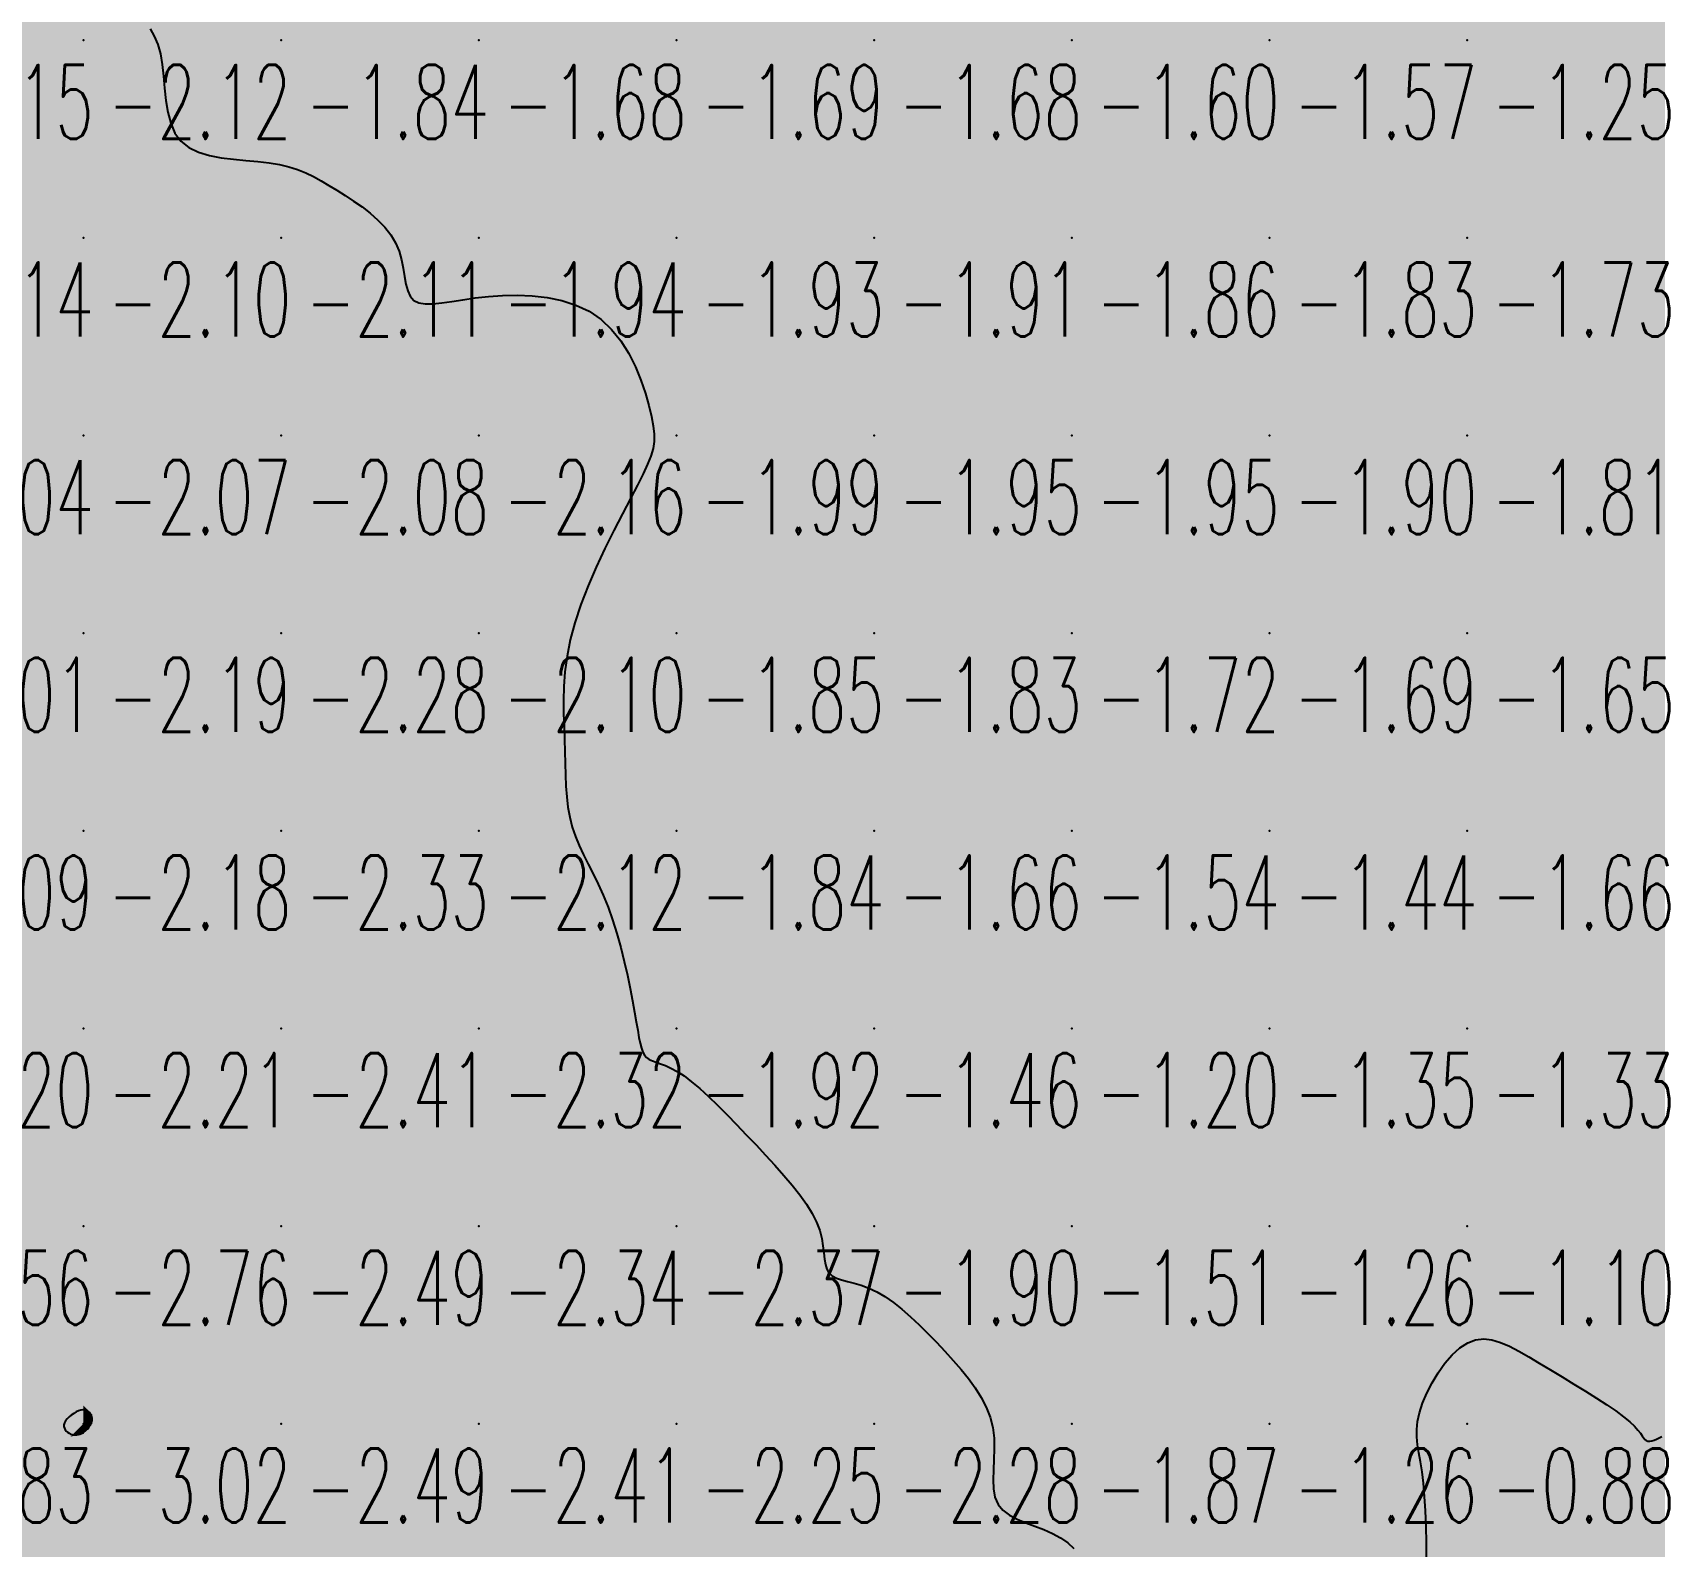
# Model space of a CAD drawing. Header units: millimetres. Extents: x 88261 to 90953, y 390274 to 392322.
# Drawn here: x 90367.7 to 90450.1, y 391171 to 391247.6 of the extents above; entities that cross this region are included whole.
import ezdxf
from ezdxf.enums import TextEntityAlignment as Align

# ---------------------------------------------------------------- set-up
doc = ezdxf.new("R2010")
doc.units = ezdxf.units.MM
doc.header["$LTSCALE"] = 25
for name, color, linetype in [('CN_03_00', 7, 'Continuous'), ('COTEAlt', 7, 'Continuous'), ('TN_COLORIAGE', 7, 'Continuous')]:
    doc.layers.add(name, color=color, linetype=linetype)
doc.styles.add('Simplex 1.0', font='Simplex.shx', dxfattribs={"width": 0.99, "height": 2.5})
doc.styles.get("Standard").update_dxf_attribs({"font": 'times.ttf'})

# ---------------------------------------------------------------- blocks, each defined once
blk = doc.blocks.new('COTE')
at = {"color": 0}
blk.add_point((0, 0), dxfattribs=at)
at = {"layer": 'COTEAlt'}
blk.add_attdef('ALT', text='', height=3.75, dxfattribs=at).set_placement((1.25, -1.25), align=Align.TOP_LEFT)

msp = doc.modelspace()

# ---------------------------------------------------------------- linework, layer by layer
at = {"layer": 'CN_03_00', "flags": 128}
for points, elevation in [([(90373.623, 391247.809), (90373.83, 391247.443), (90374.003, 391247.022), (90374.137, 391246.541), (90374.229, 391245.999), (90374.294, 391245.412), (90374.351, 391244.801), (90374.419, 391244.188), (90374.516, 391243.592), (90374.663, 391243.036), (90374.877, 391242.539), (90375.179, 391242.123), (90375.58, 391241.803), (90376.066, 391241.568), (90376.618, 391241.402), (90377.215, 391241.289), (90377.836, 391241.212), (90378.462, 391241.156), (90379.072, 391241.103), (90379.646, 391241.039), (90380.168, 391240.949), (90380.644, 391240.832), (90381.083, 391240.689), (90381.494, 391240.522), (90381.888, 391240.333), (90382.275, 391240.123), (90382.663, 391239.893), (90383.064, 391239.645), (90383.483, 391239.38), (90383.912, 391239.098), (90384.339, 391238.797), (90384.753, 391238.478), (90385.142, 391238.138), (90385.494, 391237.777), (90385.797, 391237.395), (90386.039, 391236.99), (90386.215, 391236.564), (90386.336, 391236.128), (90386.422, 391235.697), (90386.491, 391235.283), (90386.56, 391234.9), (90386.649, 391234.561), (90386.774, 391234.282), (90386.956, 391234.074), (90387.207, 391233.947), (90387.528, 391233.892), (90387.916, 391233.895), (90388.368, 391233.94), (90388.878, 391234.015), (90389.445, 391234.105), (90390.064, 391234.196), (90390.732, 391234.273), (90391.443, 391234.324), (90392.184, 391234.338), (90392.941, 391234.305), (90393.698, 391234.217), (90394.441, 391234.063), (90395.153, 391233.833), (90395.821, 391233.52), (90396.429, 391233.112), (90396.966, 391232.606), (90397.432, 391232.021), (90397.832, 391231.381), (90398.169, 391230.709), (90398.449, 391230.03), (90398.675, 391229.368), (90398.852, 391228.748), (90398.983, 391228.192), (90399.072, 391227.717), (90399.116, 391227.306), (90399.113, 391226.933), (90399.059, 391226.572), (90398.951, 391226.197), (90398.785, 391225.782), (90398.558, 391225.302), (90398.267, 391224.731), (90397.912, 391224.051), (90397.509, 391223.275), (90397.075, 391222.424), (90396.629, 391221.518), (90396.19, 391220.579), (90395.776, 391219.627), (90395.407, 391218.682), (90395.1, 391217.766), (90394.869, 391216.896), (90394.708, 391216.071), (90394.605, 391215.287), (90394.55, 391214.541), (90394.531, 391213.829), (90394.537, 391213.147), (90394.557, 391212.49), (90394.579, 391211.856), (90394.596, 391211.24), (90394.609, 391210.642), (90394.626, 391210.061), (90394.652, 391209.499), (90394.694, 391208.955), (90394.757, 391208.428), (90394.848, 391207.919), (90394.972, 391207.428), (90395.133, 391206.954), (90395.327, 391206.488), (90395.547, 391206.022), (90395.786, 391205.547), (90396.036, 391205.054), (90396.291, 391204.535), (90396.544, 391203.979), (90396.788, 391203.38), (90397.017, 391202.731), (90397.229, 391202.044), (90397.424, 391201.337), (90397.602, 391200.626), (90397.762, 391199.926), (90397.903, 391199.254), (90398.026, 391198.626), (90398.129, 391198.059), (90398.214, 391197.564), (90398.284, 391197.141), (90398.346, 391196.783), (90398.406, 391196.484), (90398.469, 391196.238), (90398.54, 391196.04), (90398.627, 391195.883), (90398.734, 391195.762), (90398.867, 391195.67), (90399.027, 391195.595), (90399.215, 391195.526), (90399.434, 391195.45), (90399.683, 391195.354), (90399.965, 391195.228), (90400.28, 391195.057), (90400.629, 391194.831), (90401.013, 391194.541), (90401.427, 391194.191), (90401.867, 391193.79), (90402.327, 391193.349), (90402.803, 391192.874), (90403.288, 391192.376), (90403.779, 391191.862), (90404.27, 391191.342), (90404.756, 391190.824), (90405.228, 391190.311), (90405.679, 391189.804), (90406.1, 391189.305), (90406.485, 391188.817), (90406.823, 391188.342), (90407.108, 391187.881), (90407.331, 391187.437), (90407.489, 391187.011), (90407.592, 391186.608), (90407.657, 391186.23), (90407.699, 391185.883), (90407.735, 391185.569), (90407.779, 391185.292), (90407.849, 391185.056), (90407.959, 391184.864), (90408.122, 391184.719), (90408.336, 391184.608), (90408.595, 391184.518), (90408.894, 391184.436), (90409.227, 391184.348), (90409.589, 391184.241), (90409.975, 391184.1), (90410.377, 391183.913), (90410.793, 391183.669), (90411.217, 391183.372), (90411.649, 391183.029), (90412.085, 391182.649), (90412.523, 391182.239), (90412.96, 391181.806), (90413.393, 391181.357), (90413.821, 391180.901), (90414.239, 391180.443), (90414.641, 391179.983), (90415.017, 391179.519), (90415.361, 391179.047), (90415.664, 391178.567), (90415.918, 391178.075), (90416.115, 391177.57), (90416.246, 391177.05), (90416.309, 391176.514), (90416.32, 391175.971), (90416.301, 391175.431), (90416.274, 391174.905), (90416.26, 391174.405), (90416.28, 391173.939), (90416.357, 391173.519), (90416.512, 391173.156), (90416.76, 391172.856), (90417.089, 391172.61), (90417.478, 391172.403), (90417.911, 391172.221), (90418.366, 391172.051), (90418.825, 391171.878), (90419.269, 391171.689), (90419.679, 391171.47), (90420.04, 391171.211), (90420.352, 391170.917)], -2), ([(90438.188, 391170.428), (90438.177, 391171.234), (90438.16, 391172.04), (90438.132, 391172.824), (90438.091, 391173.561), (90438.035, 391174.229), (90437.962, 391174.81), (90437.881, 391175.317), (90437.803, 391175.766), (90437.738, 391176.176), (90437.697, 391176.566), (90437.691, 391176.953), (90437.729, 391177.355), (90437.824, 391177.792), (90437.982, 391178.273), (90438.198, 391178.785), (90438.464, 391179.308), (90438.773, 391179.819), (90439.116, 391180.298), (90439.485, 391180.725), (90439.873, 391181.077), (90440.27, 391181.335), (90440.671, 391181.483), (90441.078, 391181.528), (90441.496, 391181.481), (90441.929, 391181.355), (90442.381, 391181.161), (90442.856, 391180.913), (90443.358, 391180.622), (90443.892, 391180.3), (90444.46, 391179.959), (90445.047, 391179.606), (90445.641, 391179.247), (90446.224, 391178.888), (90446.783, 391178.538), (90447.301, 391178.201), (90447.763, 391177.884), (90448.155, 391177.594), (90448.465, 391177.337), (90448.701, 391177.111), (90448.877, 391176.917), (90449.005, 391176.754), (90449.099, 391176.62), (90449.171, 391176.515), (90449.234, 391176.438), (90449.301, 391176.388), (90449.382, 391176.363), (90449.478, 391176.361), (90449.585, 391176.379), (90449.702, 391176.414), (90449.826, 391176.462), (90449.954, 391176.52), (90450.083, 391176.586)], -1)]:
    msp.add_lwpolyline(points, dxfattribs=dict(at, elevation=elevation))
at = {"layer": 'CN_03_00', "elevation": -3, "flags": 128}
msp.add_lwpolyline([(90369.68, 391176.69), (90369.76, 391176.675), (90369.839, 391176.671), (90369.918, 391176.677), (90369.995, 391176.693), (90370.071, 391176.716), (90370.145, 391176.747), (90370.215, 391176.785), (90370.283, 391176.829), (90370.347, 391176.878), (90370.407, 391176.931), (90370.463, 391176.987), (90370.513, 391177.046), (90370.557, 391177.106), (90370.596, 391177.168), (90370.628, 391177.229), (90370.652, 391177.289), (90370.67, 391177.348), (90370.681, 391177.407), (90370.684, 391177.465), (90370.681, 391177.523), (90370.67, 391177.581), (90370.652, 391177.638), (90370.627, 391177.695), (90370.595, 391177.752), (90370.555, 391177.807), (90370.507, 391177.856), (90370.449, 391177.898), (90370.382, 391177.928), (90370.303, 391177.945), (90370.214, 391177.946), (90370.112, 391177.928), (90369.998, 391177.89), (90369.877, 391177.833), (90369.754, 391177.76), (90369.634, 391177.676), (90369.522, 391177.583), (90369.424, 391177.484), (90369.345, 391177.384), (90369.29, 391177.284), (90369.263, 391177.187), (90369.262, 391177.096), (90369.284, 391177.012), (90369.324, 391176.934), (90369.38, 391176.865), (90369.446, 391176.805), (90369.521, 391176.755), (90369.6, 391176.716), (90369.68, 391176.69)], close=True, dxfattribs=at)
at = {"layer": 'TN_COLORIAGE', "color": 101}
for points in [[(90374.629, 391247.239, -1.511), (90372.26, 391249.25, -1.511), (90380.249, 391247.239, -1.511), (90380.249, 391257.239, -1.511)], [(90380.249, 391257.239, -1.427), (90380.249, 391247.239, -1.427), (90390.249, 391257.239, -1.427)], [(90380.249, 391247.239, -1.427), (90390.249, 391247.239, -1.427), (90390.249, 391257.239, -1.427)], [(90390.249, 391257.239, -1.438), (90390.249, 391247.239, -1.438), (90400.249, 391257.239, -1.438)], [(90390.249, 391247.239, -1.438), (90400.249, 391247.239, -1.438), (90400.249, 391257.239, -1.438)], [(90400.249, 391247.239, -1.445), (90410.249, 391247.239, -1.445), (90410.249, 391257.239, -1.445)], [(90400.249, 391257.239, -1.445), (90400.249, 391247.239, -1.445), (90410.249, 391257.239, -1.445)], [(90410.249, 391247.239, -1.362), (90420.249, 391247.239, -1.362), (90420.249, 391257.239, -1.362)], [(90410.249, 391257.239, -1.362), (90410.249, 391247.239, -1.362), (90420.249, 391257.239, -1.362)], [(90420.249, 391247.239, -1.272), (90430.249, 391247.239, -1.272), (90430.249, 391257.239, -1.272)], [(90420.249, 391257.239, -1.272), (90420.249, 391247.239, -1.272), (90430.249, 391257.239, -1.272)], [(90430.249, 391247.239, -1), (90439.292, 391256.282, -1), (90430.249, 391257.239, -1), (90438.431, 391257.239, -1)], [(90430.249, 391247.239, -1), (90439.292, 391256.282, -1), (90440.249, 391247.239, -1), (90440.249, 391255.313, -1)], [(90440.249, 391247.239, -1), (90448.523, 391255.513, -1), (90450.249, 391247.239, -1), (90450.249, 391254.902, -1)], [(90440.249, 391255.313, -1.253), (90448.523, 391255.513, -1.253), (90440.249, 391247.239, -1.253)], [(90374.049, 391241.04, -1.842), (90380.249, 391241.343, -1.842), (90380.249, 391247.239, -1.842)], [(90374.049, 391241.04, -1.842), (90374.629, 391247.239, -1.842), (90380.249, 391247.239, -1.842)], [(90380.249, 391241.343, -1.684), (90382.832, 391239.822, -1.684), (90380.249, 391247.239, -1.684), (90390.249, 391247.239, -1.684)], [(90386.809, 391237.239, -1.684), (90382.832, 391239.822, -1.684), (90390.249, 391237.239, -1.684), (90390.249, 391247.239, -1.684)], [(90390.249, 391237.239, -1.686), (90400.249, 391237.239, -1.686), (90400.249, 391247.239, -1.686)], [(90390.249, 391247.239, -1.686), (90390.249, 391237.239, -1.686), (90400.249, 391247.239, -1.686)], [(90400.249, 391237.239, -1.68), (90410.249, 391237.239, -1.68), (90410.249, 391247.239, -1.68)], [(90400.249, 391247.239, -1.68), (90400.249, 391237.239, -1.68), (90410.249, 391247.239, -1.68)], [(90410.249, 391237.239, -1.599), (90420.249, 391237.239, -1.599), (90420.249, 391247.239, -1.599)], [(90410.249, 391247.239, -1.599), (90410.249, 391237.239, -1.599), (90420.249, 391247.239, -1.599)], [(90420.249, 391237.239, -1.571), (90430.249, 391237.239, -1.571), (90430.249, 391247.239, -1.571)], [(90420.249, 391247.239, -1.571), (90420.249, 391237.239, -1.571), (90430.249, 391247.239, -1.571)], [(90430.249, 391237.239, -1.253), (90440.249, 391237.239, -1.253), (90440.249, 391247.239, -1.253)], [(90430.249, 391247.239, -1.253), (90430.249, 391237.239, -1.253), (90440.249, 391247.239, -1.253)], [(90440.249, 391237.239, -1.173), (90450.249, 391237.239, -1.173), (90450.249, 391247.239, -1.173)], [(90440.249, 391247.239, -1.173), (90440.249, 391237.239, -1.173), (90450.249, 391247.239, -1.173)], [(90386.169, 391233.159, -1.942), (90390.249, 391234.566, -1.942), (90390.249, 391237.239, -1.942)], [(90386.169, 391233.159, -1.942), (90386.809, 391237.239, -1.942), (90390.249, 391237.239, -1.942)], [(90390.249, 391234.566, -1.932), (90397.226, 391234.217, -1.932), (90390.249, 391237.239, -1.932), (90400.249, 391237.239, -1.932)], [(90399.421, 391227.239, -1.932), (90397.226, 391234.217, -1.932), (90400.249, 391227.239, -1.932), (90400.249, 391237.239, -1.932)], [(90400.249, 391227.239, -1.908), (90410.249, 391227.239, -1.908), (90410.249, 391237.239, -1.908)], [(90400.249, 391237.239, -1.908), (90400.249, 391227.239, -1.908), (90410.249, 391237.239, -1.908)], [(90410.249, 391227.239, -1.863), (90420.249, 391227.239, -1.863), (90420.249, 391237.239, -1.863)], [(90410.249, 391237.239, -1.863), (90410.249, 391227.239, -1.863), (90420.249, 391237.239, -1.863)], [(90420.249, 391227.239, -1.835), (90430.249, 391227.239, -1.835), (90430.249, 391237.239, -1.835)], [(90420.249, 391237.239, -1.835), (90420.249, 391227.239, -1.835), (90430.249, 391237.239, -1.835)], [(90430.249, 391227.239, -1.733), (90440.249, 391227.239, -1.733), (90440.249, 391237.239, -1.733)], [(90430.249, 391237.239, -1.733), (90430.249, 391227.239, -1.733), (90440.249, 391237.239, -1.733)], [(90440.249, 391227.239, -1.342), (90450.249, 391227.239, -1.342), (90450.249, 391237.239, -1.342)], [(90440.249, 391237.239, -1.342), (90440.249, 391227.239, -1.342), (90450.249, 391237.239, -1.342)], [(90398.987, 391225.977, -1.851), (90394.235, 391217.239, -1.851), (90400.249, 391227.239, -1.851), (90400.249, 391217.239, -1.851)], [(90398.987, 391225.977, -1.986), (90399.421, 391227.239, -1.986), (90400.249, 391227.239, -1.986)], [(90400.249, 391217.239, -1.948), (90410.249, 391217.239, -1.948), (90410.249, 391227.239, -1.948)], [(90400.249, 391227.239, -1.948), (90400.249, 391217.239, -1.948), (90410.249, 391227.239, -1.948)], [(90410.249, 391217.239, -1.948), (90420.249, 391217.239, -1.948), (90420.249, 391227.239, -1.948)], [(90410.249, 391227.239, -1.948), (90410.249, 391217.239, -1.948), (90420.249, 391227.239, -1.948)], [(90420.249, 391217.239, -1.898), (90430.249, 391217.239, -1.898), (90430.249, 391227.239, -1.898)], [(90420.249, 391227.239, -1.898), (90420.249, 391217.239, -1.898), (90430.249, 391227.239, -1.898)], [(90430.249, 391217.239, -1.814), (90440.249, 391217.239, -1.814), (90440.249, 391227.239, -1.814)], [(90430.249, 391227.239, -1.814), (90430.249, 391217.239, -1.814), (90440.249, 391227.239, -1.814)], [(90440.249, 391217.239, -1.593), (90450.249, 391217.239, -1.593), (90450.249, 391227.239, -1.593)], [(90440.249, 391227.239, -1.593), (90440.249, 391217.239, -1.593), (90450.249, 391227.239, -1.593)], [(90394.235, 391217.239, -1.851), (90394.673, 391211.664, -1.851), (90400.249, 391217.239, -1.851)], [(90394.673, 391211.664, -1.844), (90394.549, 391207.239, -1.844), (90400.249, 391217.239, -1.844), (90400.249, 391207.239, -1.844)], [(90400.249, 391207.239, -1.834), (90410.249, 391207.239, -1.834), (90410.249, 391217.239, -1.834)], [(90400.249, 391217.239, -1.834), (90400.249, 391207.239, -1.834), (90410.249, 391217.239, -1.834)], [(90410.249, 391207.239, -1.717), (90420.249, 391207.239, -1.717), (90420.249, 391217.239, -1.717)], [(90410.249, 391217.239, -1.717), (90410.249, 391207.239, -1.717), (90420.249, 391217.239, -1.717)], [(90420.249, 391207.239, -1.689), (90430.249, 391207.239, -1.689), (90430.249, 391217.239, -1.689)], [(90420.249, 391217.239, -1.689), (90420.249, 391207.239, -1.689), (90430.249, 391217.239, -1.689)], [(90430.249, 391207.239, -1.65), (90440.249, 391207.239, -1.65), (90440.249, 391217.239, -1.65)], [(90430.249, 391217.239, -1.65), (90430.249, 391207.239, -1.65), (90440.249, 391217.239, -1.65)], [(90440.249, 391207.239, -1.531), (90450.249, 391207.239, -1.531), (90450.249, 391217.239, -1.531)], [(90440.249, 391217.239, -1.531), (90440.249, 391207.239, -1.531), (90450.249, 391217.239, -1.531)], [(90394.549, 391207.239, -1.844), (90396.959, 391203.95, -1.844), (90400.249, 391207.239, -1.844)], [(90398.341, 391197.239, -1.844), (90396.959, 391203.95, -1.844), (90400.249, 391197.239, -1.844), (90400.249, 391207.239, -1.844)], [(90400.249, 391197.239, -1.656), (90410.249, 391197.239, -1.656), (90410.249, 391207.239, -1.656)], [(90400.249, 391207.239, -1.656), (90400.249, 391197.239, -1.656), (90410.249, 391207.239, -1.656)], [(90410.249, 391197.239, -1.539), (90420.249, 391197.239, -1.539), (90420.249, 391207.239, -1.539)], [(90410.249, 391207.239, -1.539), (90410.249, 391197.239, -1.539), (90420.249, 391207.239, -1.539)], [(90420.249, 391197.239, -1.438), (90430.249, 391197.239, -1.438), (90430.249, 391207.239, -1.438)], [(90420.249, 391207.239, -1.438), (90420.249, 391197.239, -1.438), (90430.249, 391207.239, -1.438)], [(90430.249, 391207.239, -1.663), (90430.249, 391197.239, -1.663), (90440.249, 391207.239, -1.663)], [(90430.249, 391197.239, -1.663), (90440.249, 391197.239, -1.663), (90440.249, 391207.239, -1.663)], [(90440.249, 391197.239, -1.803), (90450.249, 391197.239, -1.803), (90450.249, 391207.239, -1.803)], [(90440.249, 391207.239, -1.803), (90440.249, 391197.239, -1.803), (90450.249, 391207.239, -1.803)], [(90398.341, 391197.239, -1.925), (90398.454, 391195.444, -1.925), (90400.249, 391197.239, -1.925)], [(90398.454, 391195.444, -1.925), (90400.249, 391195.557, -1.925), (90400.249, 391197.239, -1.925)], [(90400.249, 391195.557, -1.459), (90404.324, 391191.314, -1.459), (90400.249, 391197.239, -1.459), (90410.249, 391197.239, -1.459)], [(90408.077, 391187.239, -1.459), (90404.324, 391191.314, -1.459), (90410.249, 391187.239, -1.459), (90410.249, 391197.239, -1.459)], [(90410.249, 391187.239, -1.2), (90420.249, 391187.239, -1.2), (90420.249, 391197.239, -1.2)], [(90410.249, 391197.239, -1.2), (90410.249, 391187.239, -1.2), (90420.249, 391197.239, -1.2)], [(90420.249, 391187.239, -1.346), (90430.249, 391187.239, -1.346), (90430.249, 391197.239, -1.346)], [(90420.249, 391197.239, -1.346), (90420.249, 391187.239, -1.346), (90430.249, 391197.239, -1.346)], [(90430.249, 391197.239, -1.327), (90430.249, 391187.239, -1.327), (90440.249, 391197.239, -1.327)], [(90430.249, 391187.239, -1.327), (90440.249, 391187.239, -1.327), (90440.249, 391197.239, -1.327)], [(90440.249, 391187.239, -1.463), (90450.249, 391187.239, -1.463), (90450.249, 391197.239, -1.463)], [(90440.249, 391197.239, -1.463), (90440.249, 391187.239, -1.463), (90450.249, 391197.239, -1.463)], [(90407.357, 391184.347, -1.897), (90410.249, 391184.557, -1.897), (90410.249, 391187.239, -1.897)], [(90407.357, 391184.347, -1.897), (90408.077, 391187.239, -1.897), (90410.249, 391187.239, -1.897)], [(90410.249, 391184.557, -1.513), (90413.912, 391180.903, -1.513), (90410.249, 391187.239, -1.513), (90420.249, 391187.239, -1.513)], [(90417.029, 391177.239, -1.513), (90413.912, 391180.903, -1.513), (90420.249, 391177.239, -1.513), (90420.249, 391187.239, -1.513)], [(90420.249, 391177.239, -1.26), (90430.249, 391177.239, -1.26), (90430.249, 391187.239, -1.26)], [(90420.249, 391187.239, -1.26), (90420.249, 391177.239, -1.26), (90430.249, 391187.239, -1.26)], [(90430.249, 391187.239, -1.104), (90430.249, 391177.239, -1.104), (90440.249, 391187.239, -1.104)], [(90430.249, 391177.239, -1), (90437.115, 391177.239, -1), (90440.249, 391187.239, -1), (90440.249, 391182.569, -1)], [(90450.249, 391187.239, -1), (90443.508, 391180.498, -1), (90440.249, 391187.239, -1), (90440.249, 391182.569, -1)], [(90450.249, 391187.239, -1), (90443.508, 391180.498, -1), (90450.249, 391177.239, -1), (90449.075, 391177.239, -1)], [(90415.449, 391172.44, -1.866), (90417.029, 391177.239, -1.866), (90420.249, 391177.239, -1.866)], [(90420.249, 391171.94, -1.866), (90415.449, 391172.44, -1.866), (90420.249, 391177.239, -1.866)], [(90420.249, 391171.94, -1.26), (90421.631, 391168.621, -1.26), (90420.249, 391177.239, -1.26), (90430.249, 391177.239, -1.26)], [(90422.078, 391167.239, -1.26), (90421.631, 391168.621, -1.26), (90430.249, 391167.239, -1.26), (90430.249, 391177.239, -1.26)], [(90430.249, 391167.239, -1), (90438.233, 391175.224, -1), (90430.249, 391177.239, -1), (90437.115, 391177.239, -1)], [(90449.12, 391176.111, -1.016), (90449.075, 391177.239, -1.016), (90450.249, 391177.239, -1.016)], [(90450.249, 391176.645, -1.016), (90449.12, 391176.111, -1.016), (90450.249, 391177.239, -1.016)], [(90438.161, 391167.239, -1.47), (90438.233, 391175.224, -1.47), (90430.249, 391167.239, -1.47)]]:
    msp.add_solid(points, dxfattribs=at)
at = {"layer": 'TN_COLORIAGE', "color": 111}
for points in [[(90360.249, 391247.239, -2), (90363.004, 391249.994, -2), (90370.249, 391247.239, -2), (90370.249, 391249.657, -2)], [(90372.26, 391249.25, -2.123), (90370.249, 391249.657, -2.123), (90370.249, 391247.239, -2.123)], [(90372.26, 391249.25, -2.123), (90374.629, 391247.239, -2.123), (90370.249, 391247.239, -2.123)], [(90360.249, 391247.239, -2.123), (90360.249, 391237.239, -2.123), (90370.249, 391247.239, -2.123)], [(90360.249, 391237.239, -2.123), (90370.249, 391237.239, -2.123), (90370.249, 391247.239, -2.123)], [(90370.249, 391247.239, -2), (90374.629, 391247.239, -2), (90370.249, 391237.239, -2), (90374.049, 391241.04, -2)], [(90380.249, 391237.239, -2), (90380.249, 391241.343, -2), (90370.249, 391237.239, -2), (90374.049, 391241.04, -2)], [(90382.832, 391239.822, -2.11), (90380.249, 391241.343, -2.11), (90380.249, 391237.239, -2.11)], [(90382.832, 391239.822, -2.11), (90386.809, 391237.239, -2.11), (90380.249, 391237.239, -2.11)], [(90360.249, 391227.239, -2.097), (90370.249, 391227.239, -2.097), (90370.249, 391237.239, -2.097)], [(90360.249, 391237.239, -2.097), (90360.249, 391227.239, -2.097), (90370.249, 391237.239, -2.097)], [(90370.249, 391227.239, -2.11), (90380.249, 391227.239, -2.11), (90380.249, 391237.239, -2.11)], [(90370.249, 391237.239, -2.11), (90370.249, 391227.239, -2.11), (90380.249, 391237.239, -2.11)], [(90380.249, 391237.239, -2), (90386.809, 391237.239, -2), (90380.249, 391227.239, -2), (90386.169, 391233.159, -2)], [(90390.249, 391227.239, -2), (90390.249, 391234.566, -2), (90380.249, 391227.239, -2), (90386.169, 391233.159, -2)], [(90397.226, 391234.217, -2.158), (90390.249, 391234.566, -2.158), (90390.249, 391227.239, -2.158)], [(90397.226, 391234.217, -2.158), (90399.421, 391227.239, -2.158), (90390.249, 391227.239, -2.158)], [(90360.249, 391217.239, -2.071), (90370.249, 391217.239, -2.071), (90370.249, 391227.239, -2.071)], [(90360.249, 391227.239, -2.071), (90360.249, 391217.239, -2.071), (90370.249, 391227.239, -2.071)], [(90370.249, 391217.239, -2.084), (90380.249, 391217.239, -2.084), (90380.249, 391227.239, -2.084)], [(90370.249, 391227.239, -2.084), (90370.249, 391217.239, -2.084), (90380.249, 391227.239, -2.084)], [(90380.249, 391217.239, -2.158), (90390.249, 391217.239, -2.158), (90390.249, 391227.239, -2.158)], [(90380.249, 391227.239, -2.158), (90380.249, 391217.239, -2.158), (90390.249, 391227.239, -2.158)], [(90390.249, 391227.239, -2), (90399.421, 391227.239, -2), (90390.249, 391217.239, -2), (90398.987, 391225.977, -2)], [(90394.235, 391217.239, -2.099), (90398.987, 391225.977, -2.099), (90390.249, 391217.239, -2.099)], [(90360.249, 391207.239, -2.187), (90370.249, 391207.239, -2.187), (90370.249, 391217.239, -2.187)], [(90360.249, 391217.239, -2.187), (90360.249, 391207.239, -2.187), (90370.249, 391217.239, -2.187)], [(90370.249, 391207.239, -2.276), (90380.249, 391207.239, -2.276), (90380.249, 391217.239, -2.276)], [(90370.249, 391217.239, -2.276), (90370.249, 391207.239, -2.276), (90380.249, 391217.239, -2.276)], [(90380.249, 391207.239, -2.099), (90390.249, 391207.239, -2.099), (90390.249, 391217.239, -2.099)], [(90380.249, 391217.239, -2.099), (90380.249, 391207.239, -2.099), (90390.249, 391217.239, -2.099)], [(90390.249, 391207.239, -2), (90394.673, 391211.664, -2), (90390.249, 391217.239, -2), (90394.235, 391217.239, -2)], [(90394.549, 391207.239, -2.118), (90394.673, 391211.664, -2.118), (90390.249, 391207.239, -2.118)], [(90360.249, 391197.239, -2.18), (90370.249, 391197.239, -2.18), (90370.249, 391207.239, -2.18)], [(90360.249, 391207.239, -2.18), (90360.249, 391197.239, -2.18), (90370.249, 391207.239, -2.18)], [(90370.249, 391197.239, -2.332), (90380.249, 391197.239, -2.332), (90380.249, 391207.239, -2.332)], [(90370.249, 391207.239, -2.332), (90370.249, 391197.239, -2.332), (90380.249, 391207.239, -2.332)], [(90380.249, 391197.239, -2.118), (90390.249, 391197.239, -2.118), (90390.249, 391207.239, -2.118)], [(90380.249, 391207.239, -2.118), (90380.249, 391197.239, -2.118), (90390.249, 391207.239, -2.118)], [(90390.249, 391197.239, -2), (90396.959, 391203.95, -2), (90390.249, 391207.239, -2), (90394.549, 391207.239, -2)], [(90396.959, 391203.95, -2.319), (90398.341, 391197.239, -2.319), (90390.249, 391197.239, -2.319)], [(90360.249, 391187.239, -2.208), (90370.249, 391187.239, -2.208), (90370.249, 391197.239, -2.208)], [(90360.249, 391197.239, -2.208), (90360.249, 391187.239, -2.208), (90370.249, 391197.239, -2.208)], [(90370.249, 391187.239, -2.406), (90380.249, 391187.239, -2.406), (90380.249, 391197.239, -2.406)], [(90370.249, 391197.239, -2.406), (90370.249, 391187.239, -2.406), (90380.249, 391197.239, -2.406)], [(90380.249, 391187.239, -2.319), (90390.249, 391187.239, -2.319), (90390.249, 391197.239, -2.319)], [(90380.249, 391197.239, -2.319), (90380.249, 391187.239, -2.319), (90390.249, 391197.239, -2.319)], [(90390.249, 391187.239, -2), (90398.454, 391195.444, -2), (90390.249, 391197.239, -2), (90398.341, 391197.239, -2)], [(90400.249, 391187.239, -2), (90400.249, 391195.557, -2), (90390.249, 391187.239, -2), (90398.454, 391195.444, -2)], [(90404.324, 391191.314, -2.372), (90400.249, 391195.557, -2.372), (90400.249, 391187.239, -2.372)], [(90404.324, 391191.314, -2.372), (90408.077, 391187.239, -2.372), (90400.249, 391187.239, -2.372)], [(90368.974, 391177.239, -2.762), (90370.249, 391178.159, -2.762), (90360.249, 391177.239, -2.762), (90370.249, 391187.239, -2.762)], [(90360.249, 391187.239, -2.762), (90360.249, 391177.239, -2.762), (90370.249, 391187.239, -2.762)], [(90370.249, 391178.159, -2.493), (90370.703, 391177.693, -2.493), (90370.249, 391187.239, -2.493), (90380.249, 391187.239, -2.493)], [(90370.704, 391177.239, -2.493), (90370.703, 391177.693, -2.493), (90380.249, 391177.239, -2.493), (90380.249, 391187.239, -2.493)], [(90380.249, 391177.239, -2.344), (90390.249, 391177.239, -2.344), (90390.249, 391187.239, -2.344)], [(90380.249, 391187.239, -2.344), (90380.249, 391177.239, -2.344), (90390.249, 391187.239, -2.344)], [(90390.249, 391177.239, -2.372), (90400.249, 391177.239, -2.372), (90400.249, 391187.239, -2.372)], [(90390.249, 391187.239, -2.372), (90390.249, 391177.239, -2.372), (90400.249, 391187.239, -2.372)], [(90400.249, 391187.239, -2), (90408.077, 391187.239, -2), (90400.249, 391177.239, -2), (90407.357, 391184.347, -2)], [(90410.249, 391177.239, -2), (90410.249, 391184.557, -2), (90400.249, 391177.239, -2), (90407.357, 391184.347, -2)], [(90413.912, 391180.903, -2.282), (90410.249, 391184.557, -2.282), (90410.249, 391177.239, -2.282)], [(90413.912, 391180.903, -2.282), (90417.029, 391177.239, -2.282), (90410.249, 391177.239, -2.282)], [(90368.974, 391177.239, -2.656), (90369.594, 391176.584, -2.656), (90360.249, 391177.239, -2.656), (90360.249, 391167.239, -2.656)], [(90370.249, 391176.721, -2.494), (90370.704, 391177.239, -2.494), (90370.249, 391167.239, -2.494), (90380.249, 391177.239, -2.494)], [(90370.249, 391167.239, -2.494), (90380.249, 391167.239, -2.494), (90380.249, 391177.239, -2.494)], [(90380.249, 391177.239, -2.406), (90380.249, 391167.239, -2.406), (90390.249, 391177.239, -2.406)], [(90390.249, 391177.239, -2), (90390.249, 391168.804, -2), (90380.249, 391167.239, -2), (90388.15, 391167.239, -2)], [(90390.249, 391177.239, -2), (90390.249, 391168.804, -2), (90400.249, 391177.239, -2), (90392.537, 391169.528, -2)], [(90400.249, 391177.239, -2), (90392.537, 391169.528, -2), (90400.249, 391167.239, -2), (90393.59, 391167.239, -2)], [(90400.249, 391177.239, -2.282), (90400.249, 391167.239, -2.282), (90410.249, 391177.239, -2.282)], [(90400.249, 391167.239, -2.282), (90410.249, 391167.239, -2.282), (90410.249, 391177.239, -2.282)], [(90410.249, 391177.239, -2), (90417.029, 391177.239, -2), (90410.249, 391167.239, -2), (90415.449, 391172.44, -2)], [(90369.594, 391176.584, -2.559), (90370.249, 391176.721, -2.559), (90360.249, 391167.239, -2.559), (90370.249, 391167.239, -2.559)], [(90410.249, 391167.239, -2), (90415.449, 391172.44, -2), (90420.249, 391167.239, -2), (90420.249, 391171.94, -2)], [(90421.631, 391168.621, -2.119), (90420.249, 391171.94, -2.119), (90420.249, 391167.239, -2.119)]]:
    msp.add_solid(points, dxfattribs=at)
at = {"layer": 'TN_COLORIAGE', "color": 91}
for points in [[(90440.249, 391182.569, -0.881), (90437.115, 391177.239, -0.881), (90440.249, 391177.239, -0.881)], [(90440.249, 391182.569, -0.881), (90443.508, 391180.498, -0.881), (90440.249, 391177.239, -0.881)], [(90449.075, 391177.239, -0.881), (90443.508, 391180.498, -0.881), (90440.249, 391177.239, -0.881)], [(90437.115, 391177.239, -0.881), (90438.233, 391175.224, -0.881), (90440.249, 391177.239, -0.881)], [(90438.233, 391175.224, -0.876), (90438.161, 391167.239, -0.876), (90440.249, 391177.239, -0.876), (90440.249, 391167.239, -0.876)], [(90449.075, 391177.239, -0.876), (90449.12, 391176.111, -0.876), (90440.249, 391177.239, -0.876), (90440.249, 391167.239, -0.876)], [(90449.12, 391176.111, -0.75), (90450.249, 391176.645, -0.75), (90440.249, 391167.239, -0.75), (90450.249, 391167.239, -0.75)]]:
    msp.add_solid(points, dxfattribs=at)
at = {"layer": 'TN_COLORIAGE', "color": 121}
for points in [[(90370.249, 391178.159, -3.024), (90368.974, 391177.239, -3.024), (90370.249, 391177.239, -3.024)], [(90370.703, 391177.693, -3.024), (90370.249, 391178.159, -3.024), (90370.249, 391177.239, -3.024)], [(90369.594, 391176.584, -3.024), (90368.974, 391177.239, -3.024), (90370.249, 391177.239, -3.024)], [(90370.249, 391176.721, -3.024), (90369.594, 391176.584, -3.024), (90370.249, 391177.239, -3.024)], [(90370.703, 391177.693, -3.024), (90370.704, 391177.239, -3.024), (90370.249, 391177.239, -3.024)], [(90370.704, 391177.239, -3.024), (90370.249, 391176.721, -3.024), (90370.249, 391177.239, -3.024)]]:
    msp.add_solid(points, dxfattribs=at)

# ---------------------------------------------------------------- block references
at = {"layer": 'COTEAlt'}
ref = msp.add_blockref('COTE', (90360.249, 391247.239), dxfattribs=at)
ref.add_attrib('ALT', '-2.15', dxfattribs={"height": 3.75, "style": 'Simplex 1.0', "width": 0.6}).set_placement((90361.499, 391245.989), align=Align.TOP_LEFT)
ref = msp.add_blockref('COTE', (90370.249, 391247.239), dxfattribs=at)
ref.add_attrib('ALT', '-2.12', dxfattribs={"height": 3.75, "style": 'Simplex 1.0', "width": 0.6}).set_placement((90371.499, 391245.989), align=Align.TOP_LEFT)
ref = msp.add_blockref('COTE', (90380.249, 391247.239), dxfattribs=at)
ref.add_attrib('ALT', '-1.84', dxfattribs={"height": 3.75, "style": 'Simplex 1.0', "width": 0.6}).set_placement((90381.499, 391245.989), align=Align.TOP_LEFT)
ref = msp.add_blockref('COTE', (90390.249, 391247.239), dxfattribs=at)
ref.add_attrib('ALT', '-1.68', dxfattribs={"height": 3.75, "style": 'Simplex 1.0', "width": 0.6}).set_placement((90391.499, 391245.989), align=Align.TOP_LEFT)
ref = msp.add_blockref('COTE', (90400.249, 391247.239), dxfattribs=at)
ref.add_attrib('ALT', '-1.69', dxfattribs={"height": 3.75, "style": 'Simplex 1.0', "width": 0.6}).set_placement((90401.499, 391245.989), align=Align.TOP_LEFT)
ref = msp.add_blockref('COTE', (90410.249, 391247.239), dxfattribs=at)
ref.add_attrib('ALT', '-1.68', dxfattribs={"height": 3.75, "style": 'Simplex 1.0', "width": 0.6}).set_placement((90411.499, 391245.989), align=Align.TOP_LEFT)
ref = msp.add_blockref('COTE', (90420.249, 391247.239), dxfattribs=at)
ref.add_attrib('ALT', '-1.60', dxfattribs={"height": 3.75, "style": 'Simplex 1.0', "width": 0.6}).set_placement((90421.499, 391245.989), align=Align.TOP_LEFT)
ref = msp.add_blockref('COTE', (90430.249, 391247.239), dxfattribs=at)
ref.add_attrib('ALT', '-1.57', dxfattribs={"height": 3.75, "style": 'Simplex 1.0', "width": 0.6}).set_placement((90431.499, 391245.989), align=Align.TOP_LEFT)
ref = msp.add_blockref('COTE', (90440.249, 391247.239), dxfattribs=at)
ref.add_attrib('ALT', '-1.25', dxfattribs={"height": 3.75, "style": 'Simplex 1.0', "width": 0.6}).set_placement((90441.499, 391245.989), align=Align.TOP_LEFT)
ref = msp.add_blockref('COTE', (90360.249, 391237.239), dxfattribs=at)
ref.add_attrib('ALT', '-2.14', dxfattribs={"height": 3.75, "style": 'Simplex 1.0', "width": 0.6}).set_placement((90361.499, 391235.989), align=Align.TOP_LEFT)
ref = msp.add_blockref('COTE', (90370.249, 391237.239), dxfattribs=at)
ref.add_attrib('ALT', '-2.10', dxfattribs={"height": 3.75, "style": 'Simplex 1.0', "width": 0.6}).set_placement((90371.499, 391235.989), align=Align.TOP_LEFT)
ref = msp.add_blockref('COTE', (90380.249, 391237.239), dxfattribs=at)
ref.add_attrib('ALT', '-2.11', dxfattribs={"height": 3.75, "style": 'Simplex 1.0', "width": 0.6}).set_placement((90381.499, 391235.989), align=Align.TOP_LEFT)
ref = msp.add_blockref('COTE', (90390.249, 391237.239), dxfattribs=at)
ref.add_attrib('ALT', '-1.94', dxfattribs={"height": 3.75, "style": 'Simplex 1.0', "width": 0.6}).set_placement((90391.499, 391235.989), align=Align.TOP_LEFT)
ref = msp.add_blockref('COTE', (90400.249, 391237.239), dxfattribs=at)
ref.add_attrib('ALT', '-1.93', dxfattribs={"height": 3.75, "style": 'Simplex 1.0', "width": 0.6}).set_placement((90401.499, 391235.989), align=Align.TOP_LEFT)
ref = msp.add_blockref('COTE', (90410.249, 391237.239), dxfattribs=at)
ref.add_attrib('ALT', '-1.91', dxfattribs={"height": 3.75, "style": 'Simplex 1.0', "width": 0.6}).set_placement((90411.499, 391235.989), align=Align.TOP_LEFT)
ref = msp.add_blockref('COTE', (90420.249, 391237.239), dxfattribs=at)
ref.add_attrib('ALT', '-1.86', dxfattribs={"height": 3.75, "style": 'Simplex 1.0', "width": 0.6}).set_placement((90421.499, 391235.989), align=Align.TOP_LEFT)
ref = msp.add_blockref('COTE', (90430.249, 391237.239), dxfattribs=at)
ref.add_attrib('ALT', '-1.83', dxfattribs={"height": 3.75, "style": 'Simplex 1.0', "width": 0.6}).set_placement((90431.499, 391235.989), align=Align.TOP_LEFT)
ref = msp.add_blockref('COTE', (90440.249, 391237.239), dxfattribs=at)
ref.add_attrib('ALT', '-1.73', dxfattribs={"height": 3.75, "style": 'Simplex 1.0', "width": 0.6}).set_placement((90441.499, 391235.989), align=Align.TOP_LEFT)
ref = msp.add_blockref('COTE', (90360.249, 391227.239), dxfattribs=at)
ref.add_attrib('ALT', '-2.04', dxfattribs={"height": 3.75, "style": 'Simplex 1.0', "width": 0.6}).set_placement((90361.499, 391225.989), align=Align.TOP_LEFT)
ref = msp.add_blockref('COTE', (90370.249, 391227.239), dxfattribs=at)
ref.add_attrib('ALT', '-2.07', dxfattribs={"height": 3.75, "style": 'Simplex 1.0', "width": 0.6}).set_placement((90371.499, 391225.989), align=Align.TOP_LEFT)
ref = msp.add_blockref('COTE', (90380.249, 391227.239), dxfattribs=at)
ref.add_attrib('ALT', '-2.08', dxfattribs={"height": 3.75, "style": 'Simplex 1.0', "width": 0.6}).set_placement((90381.499, 391225.989), align=Align.TOP_LEFT)
ref = msp.add_blockref('COTE', (90390.249, 391227.239), dxfattribs=at)
ref.add_attrib('ALT', '-2.16', dxfattribs={"height": 3.75, "style": 'Simplex 1.0', "width": 0.6}).set_placement((90391.499, 391225.989), align=Align.TOP_LEFT)
ref = msp.add_blockref('COTE', (90400.249, 391227.239), dxfattribs=at)
ref.add_attrib('ALT', '-1.99', dxfattribs={"height": 3.75, "style": 'Simplex 1.0', "width": 0.6}).set_placement((90401.499, 391225.989), align=Align.TOP_LEFT)
ref = msp.add_blockref('COTE', (90410.249, 391227.239), dxfattribs=at)
ref.add_attrib('ALT', '-1.95', dxfattribs={"height": 3.75, "style": 'Simplex 1.0', "width": 0.6}).set_placement((90411.499, 391225.989), align=Align.TOP_LEFT)
ref = msp.add_blockref('COTE', (90420.249, 391227.239), dxfattribs=at)
ref.add_attrib('ALT', '-1.95', dxfattribs={"height": 3.75, "style": 'Simplex 1.0', "width": 0.6}).set_placement((90421.499, 391225.989), align=Align.TOP_LEFT)
ref = msp.add_blockref('COTE', (90430.249, 391227.239), dxfattribs=at)
ref.add_attrib('ALT', '-1.90', dxfattribs={"height": 3.75, "style": 'Simplex 1.0', "width": 0.6}).set_placement((90431.499, 391225.989), align=Align.TOP_LEFT)
ref = msp.add_blockref('COTE', (90440.249, 391227.239), dxfattribs=at)
ref.add_attrib('ALT', '-1.81', dxfattribs={"height": 3.75, "style": 'Simplex 1.0', "width": 0.6}).set_placement((90441.499, 391225.989), align=Align.TOP_LEFT)
ref = msp.add_blockref('COTE', (90360.249, 391217.239), dxfattribs=at)
ref.add_attrib('ALT', '-2.01', dxfattribs={"height": 3.75, "style": 'Simplex 1.0', "width": 0.6}).set_placement((90361.499, 391215.989), align=Align.TOP_LEFT)
ref = msp.add_blockref('COTE', (90370.249, 391217.239), dxfattribs=at)
ref.add_attrib('ALT', '-2.19', dxfattribs={"height": 3.75, "style": 'Simplex 1.0', "width": 0.6}).set_placement((90371.499, 391215.989), align=Align.TOP_LEFT)
ref = msp.add_blockref('COTE', (90380.249, 391217.239), dxfattribs=at)
ref.add_attrib('ALT', '-2.28', dxfattribs={"height": 3.75, "style": 'Simplex 1.0', "width": 0.6}).set_placement((90381.499, 391215.989), align=Align.TOP_LEFT)
ref = msp.add_blockref('COTE', (90390.249, 391217.239), dxfattribs=at)
ref.add_attrib('ALT', '-2.10', dxfattribs={"height": 3.75, "style": 'Simplex 1.0', "width": 0.6}).set_placement((90391.499, 391215.989), align=Align.TOP_LEFT)
ref = msp.add_blockref('COTE', (90400.249, 391217.239), dxfattribs=at)
ref.add_attrib('ALT', '-1.85', dxfattribs={"height": 3.75, "style": 'Simplex 1.0', "width": 0.6}).set_placement((90401.499, 391215.989), align=Align.TOP_LEFT)
ref = msp.add_blockref('COTE', (90410.249, 391217.239), dxfattribs=at)
ref.add_attrib('ALT', '-1.83', dxfattribs={"height": 3.75, "style": 'Simplex 1.0', "width": 0.6}).set_placement((90411.499, 391215.989), align=Align.TOP_LEFT)
ref = msp.add_blockref('COTE', (90420.249, 391217.239), dxfattribs=at)
ref.add_attrib('ALT', '-1.72', dxfattribs={"height": 3.75, "style": 'Simplex 1.0', "width": 0.6}).set_placement((90421.499, 391215.989), align=Align.TOP_LEFT)
ref = msp.add_blockref('COTE', (90430.249, 391217.239), dxfattribs=at)
ref.add_attrib('ALT', '-1.69', dxfattribs={"height": 3.75, "style": 'Simplex 1.0', "width": 0.6}).set_placement((90431.499, 391215.989), align=Align.TOP_LEFT)
ref = msp.add_blockref('COTE', (90440.249, 391217.239), dxfattribs=at)
ref.add_attrib('ALT', '-1.65', dxfattribs={"height": 3.75, "style": 'Simplex 1.0', "width": 0.6}).set_placement((90441.499, 391215.989), align=Align.TOP_LEFT)
ref = msp.add_blockref('COTE', (90360.249, 391207.239), dxfattribs=at)
ref.add_attrib('ALT', '-2.09', dxfattribs={"height": 3.75, "style": 'Simplex 1.0', "width": 0.6}).set_placement((90361.499, 391205.989), align=Align.TOP_LEFT)
ref = msp.add_blockref('COTE', (90370.249, 391207.239), dxfattribs=at)
ref.add_attrib('ALT', '-2.18', dxfattribs={"height": 3.75, "style": 'Simplex 1.0', "width": 0.6}).set_placement((90371.499, 391205.989), align=Align.TOP_LEFT)
ref = msp.add_blockref('COTE', (90380.249, 391207.239), dxfattribs=at)
ref.add_attrib('ALT', '-2.33', dxfattribs={"height": 3.75, "style": 'Simplex 1.0', "width": 0.6}).set_placement((90381.499, 391205.989), align=Align.TOP_LEFT)
ref = msp.add_blockref('COTE', (90390.249, 391207.239), dxfattribs=at)
ref.add_attrib('ALT', '-2.12', dxfattribs={"height": 3.75, "style": 'Simplex 1.0', "width": 0.6}).set_placement((90391.499, 391205.989), align=Align.TOP_LEFT)
ref = msp.add_blockref('COTE', (90400.249, 391207.239), dxfattribs=at)
ref.add_attrib('ALT', '-1.84', dxfattribs={"height": 3.75, "style": 'Simplex 1.0', "width": 0.6}).set_placement((90401.499, 391205.989), align=Align.TOP_LEFT)
ref = msp.add_blockref('COTE', (90410.249, 391207.239), dxfattribs=at)
ref.add_attrib('ALT', '-1.66', dxfattribs={"height": 3.75, "style": 'Simplex 1.0', "width": 0.6}).set_placement((90411.499, 391205.989), align=Align.TOP_LEFT)
ref = msp.add_blockref('COTE', (90420.249, 391207.239), dxfattribs=at)
ref.add_attrib('ALT', '-1.54', dxfattribs={"height": 3.75, "style": 'Simplex 1.0', "width": 0.6}).set_placement((90421.499, 391205.989), align=Align.TOP_LEFT)
ref = msp.add_blockref('COTE', (90430.249, 391207.239), dxfattribs=at)
ref.add_attrib('ALT', '-1.44', dxfattribs={"height": 3.75, "style": 'Simplex 1.0', "width": 0.6}).set_placement((90431.499, 391205.989), align=Align.TOP_LEFT)
ref = msp.add_blockref('COTE', (90440.249, 391207.239), dxfattribs=at)
ref.add_attrib('ALT', '-1.66', dxfattribs={"height": 3.75, "style": 'Simplex 1.0', "width": 0.6}).set_placement((90441.499, 391205.989), align=Align.TOP_LEFT)
ref = msp.add_blockref('COTE', (90360.249, 391197.239), dxfattribs=at)
ref.add_attrib('ALT', '-2.20', dxfattribs={"height": 3.75, "style": 'Simplex 1.0', "width": 0.6}).set_placement((90361.499, 391195.989), align=Align.TOP_LEFT)
ref = msp.add_blockref('COTE', (90370.249, 391197.239), dxfattribs=at)
ref.add_attrib('ALT', '-2.21', dxfattribs={"height": 3.75, "style": 'Simplex 1.0', "width": 0.6}).set_placement((90371.499, 391195.989), align=Align.TOP_LEFT)
ref = msp.add_blockref('COTE', (90380.249, 391197.239), dxfattribs=at)
ref.add_attrib('ALT', '-2.41', dxfattribs={"height": 3.75, "style": 'Simplex 1.0', "width": 0.6}).set_placement((90381.499, 391195.989), align=Align.TOP_LEFT)
ref = msp.add_blockref('COTE', (90390.249, 391197.239), dxfattribs=at)
ref.add_attrib('ALT', '-2.32', dxfattribs={"height": 3.75, "style": 'Simplex 1.0', "width": 0.6}).set_placement((90391.499, 391195.989), align=Align.TOP_LEFT)
ref = msp.add_blockref('COTE', (90400.249, 391197.239), dxfattribs=at)
ref.add_attrib('ALT', '-1.92', dxfattribs={"height": 3.75, "style": 'Simplex 1.0', "width": 0.6}).set_placement((90401.499, 391195.989), align=Align.TOP_LEFT)
ref = msp.add_blockref('COTE', (90410.249, 391197.239), dxfattribs=at)
ref.add_attrib('ALT', '-1.46', dxfattribs={"height": 3.75, "style": 'Simplex 1.0', "width": 0.6}).set_placement((90411.499, 391195.989), align=Align.TOP_LEFT)
ref = msp.add_blockref('COTE', (90420.249, 391197.239), dxfattribs=at)
ref.add_attrib('ALT', '-1.20', dxfattribs={"height": 3.75, "style": 'Simplex 1.0', "width": 0.6}).set_placement((90421.499, 391195.989), align=Align.TOP_LEFT)
ref = msp.add_blockref('COTE', (90430.249, 391197.239), dxfattribs=at)
ref.add_attrib('ALT', '-1.35', dxfattribs={"height": 3.75, "style": 'Simplex 1.0', "width": 0.6}).set_placement((90431.499, 391195.989), align=Align.TOP_LEFT)
ref = msp.add_blockref('COTE', (90440.249, 391197.239), dxfattribs=at)
ref.add_attrib('ALT', '-1.33', dxfattribs={"height": 3.75, "style": 'Simplex 1.0', "width": 0.6}).set_placement((90441.499, 391195.989), align=Align.TOP_LEFT)
ref = msp.add_blockref('COTE', (90360.249, 391187.239), dxfattribs=at)
ref.add_attrib('ALT', '-2.56', dxfattribs={"height": 3.75, "style": 'Simplex 1.0', "width": 0.6}).set_placement((90361.499, 391185.989), align=Align.TOP_LEFT)
ref = msp.add_blockref('COTE', (90370.249, 391187.239), dxfattribs=at)
ref.add_attrib('ALT', '-2.76', dxfattribs={"height": 3.75, "style": 'Simplex 1.0', "width": 0.6}).set_placement((90371.499, 391185.989), align=Align.TOP_LEFT)
ref = msp.add_blockref('COTE', (90380.249, 391187.239), dxfattribs=at)
ref.add_attrib('ALT', '-2.49', dxfattribs={"height": 3.75, "style": 'Simplex 1.0', "width": 0.6}).set_placement((90381.499, 391185.989), align=Align.TOP_LEFT)
ref = msp.add_blockref('COTE', (90390.249, 391187.239), dxfattribs=at)
ref.add_attrib('ALT', '-2.34', dxfattribs={"height": 3.75, "style": 'Simplex 1.0', "width": 0.6}).set_placement((90391.499, 391185.989), align=Align.TOP_LEFT)
ref = msp.add_blockref('COTE', (90400.249, 391187.239), dxfattribs=at)
ref.add_attrib('ALT', '-2.37', dxfattribs={"height": 3.75, "style": 'Simplex 1.0', "width": 0.6}).set_placement((90401.499, 391185.989), align=Align.TOP_LEFT)
ref = msp.add_blockref('COTE', (90410.249, 391187.239), dxfattribs=at)
ref.add_attrib('ALT', '-1.90', dxfattribs={"height": 3.75, "style": 'Simplex 1.0', "width": 0.6}).set_placement((90411.499, 391185.989), align=Align.TOP_LEFT)
ref = msp.add_blockref('COTE', (90420.249, 391187.239), dxfattribs=at)
ref.add_attrib('ALT', '-1.51', dxfattribs={"height": 3.75, "style": 'Simplex 1.0', "width": 0.6}).set_placement((90421.499, 391185.989), align=Align.TOP_LEFT)
ref = msp.add_blockref('COTE', (90430.249, 391187.239), dxfattribs=at)
ref.add_attrib('ALT', '-1.26', dxfattribs={"height": 3.75, "style": 'Simplex 1.0', "width": 0.6}).set_placement((90431.499, 391185.989), align=Align.TOP_LEFT)
ref = msp.add_blockref('COTE', (90440.249, 391187.239), dxfattribs=at)
ref.add_attrib('ALT', '-1.10', dxfattribs={"height": 3.75, "style": 'Simplex 1.0', "width": 0.6}).set_placement((90441.499, 391185.989), align=Align.TOP_LEFT)
ref = msp.add_blockref('COTE', (90360.249, 391177.239), dxfattribs=at)
ref.add_attrib('ALT', '-2.83', dxfattribs={"height": 3.75, "style": 'Simplex 1.0', "width": 0.6}).set_placement((90361.499, 391175.989), align=Align.TOP_LEFT)
ref = msp.add_blockref('COTE', (90370.249, 391177.239), dxfattribs=at)
ref.add_attrib('ALT', '-3.02', dxfattribs={"height": 3.75, "style": 'Simplex 1.0', "width": 0.6}).set_placement((90371.499, 391175.989), align=Align.TOP_LEFT)
ref = msp.add_blockref('COTE', (90380.249, 391177.239), dxfattribs=at)
ref.add_attrib('ALT', '-2.49', dxfattribs={"height": 3.75, "style": 'Simplex 1.0', "width": 0.6}).set_placement((90381.499, 391175.989), align=Align.TOP_LEFT)
ref = msp.add_blockref('COTE', (90390.249, 391177.239), dxfattribs=at)
ref.add_attrib('ALT', '-2.41', dxfattribs={"height": 3.75, "style": 'Simplex 1.0', "width": 0.6}).set_placement((90391.499, 391175.989), align=Align.TOP_LEFT)
ref = msp.add_blockref('COTE', (90400.249, 391177.239), dxfattribs=at)
ref.add_attrib('ALT', '-2.25', dxfattribs={"height": 3.75, "style": 'Simplex 1.0', "width": 0.6}).set_placement((90401.499, 391175.989), align=Align.TOP_LEFT)
ref = msp.add_blockref('COTE', (90410.249, 391177.239), dxfattribs=at)
ref.add_attrib('ALT', '-2.28', dxfattribs={"height": 3.75, "style": 'Simplex 1.0', "width": 0.6}).set_placement((90411.499, 391175.989), align=Align.TOP_LEFT)
ref = msp.add_blockref('COTE', (90420.249, 391177.239), dxfattribs=at)
ref.add_attrib('ALT', '-1.87', dxfattribs={"height": 3.75, "style": 'Simplex 1.0', "width": 0.6}).set_placement((90421.499, 391175.989), align=Align.TOP_LEFT)
ref = msp.add_blockref('COTE', (90430.249, 391177.239), dxfattribs=at)
ref.add_attrib('ALT', '-1.26', dxfattribs={"height": 3.75, "style": 'Simplex 1.0', "width": 0.6}).set_placement((90431.499, 391175.989), align=Align.TOP_LEFT)
ref = msp.add_blockref('COTE', (90440.249, 391177.239), dxfattribs=at)
ref.add_attrib('ALT', '-0.88', dxfattribs={"height": 3.75, "style": 'Simplex 1.0', "width": 0.6}).set_placement((90441.499, 391175.989), align=Align.TOP_LEFT)

doc.saveas('drawing.dxf')
